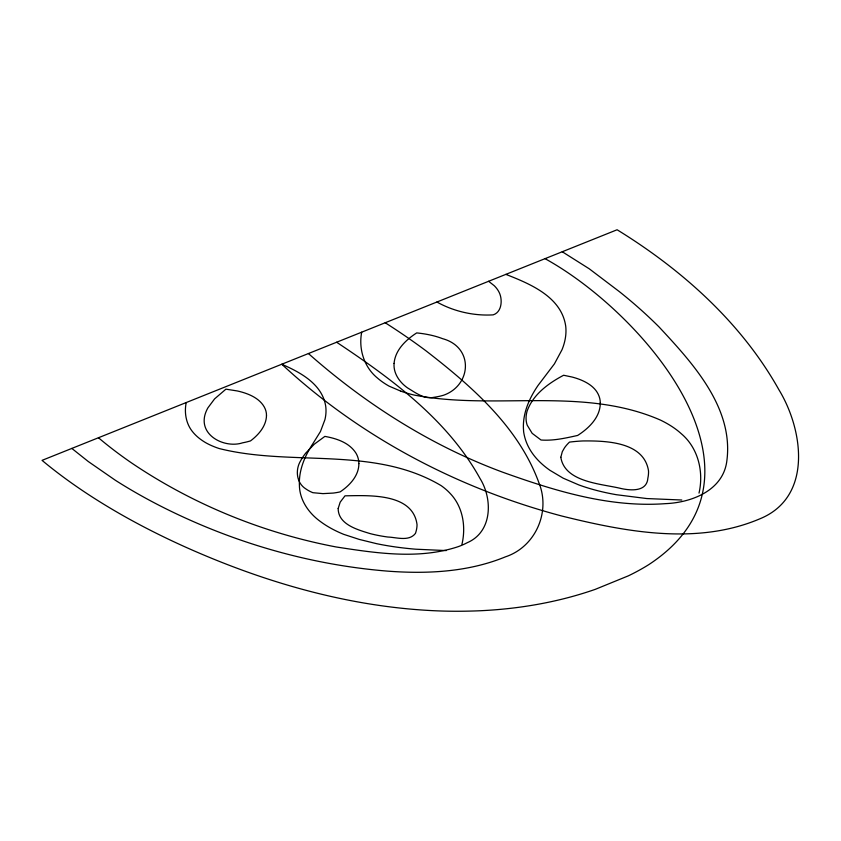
<?xml version="1.0" encoding="UTF-8"?>
<svg xmlns="http://www.w3.org/2000/svg" width="841" height="841" viewBox="0 0 841 841"><rect width="100%" height="100%" fill="white"/><g stroke="black" fill="none" stroke-linecap="round" stroke-linejoin="round"><path stroke-width="1.26" d="M361.693 332.174C358.413 348.92 364.079 367.233 377.504 378.093A198.697 84.909 -13.9 0 0 389.12 386.156L400.852 391.17M186.208 402.555C184.095 412.857 186.092 424.232 193.073 432.327A153.367 65.545 -13.9 0 0 205.856 442.776A138.607 59.238 -13.9 0 0 219.186 448.537C291.827 466.86 373.951 445.614 441.147 485.635A194.744 83.227 -13.9 0 1 450.082 493.362C462.97 506.702 466.103 526.708 461.951 544.295M699.018 493.11C703.906 471.906 698.24 447.906 681.157 433.609A231.59 98.965 -13.9 0 0 660.406 420.069C582.498 386.019 495.391 410.66 414.266 395.081A168.747 72.116 -13.9 0 1 400.852 391.17M681.788 500.017L646.813 498.555L616.369 494.708A272 116.237 -13.9 0 1 578.713 484.879L563.186 478.182L550.014 470.35A260.91 111.506 -13.9 0 1 523.638 431.79L523.417 428.279A258.187 110.339 -13.9 0 1 538.093 385.378L554.419 363.869L561.998 349.761A213.057 91.049 -13.9 0 0 565.667 325.856C561.241 296.726 530.082 283.859 505.851 274.366M446.277 550.582L415.822 549.205A284.721 121.672 -13.9 0 1 376.369 543.622L359.233 539.407L343.696 534.34A240.631 102.833 -13.9 0 1 320.526 521.609C308.71 513.178 299.491 499.953 299.396 485.015A257.041 109.845 -13.9 0 1 312.852 443.743L320.474 431.486L324.91 419.712A176.589 75.469 -13.9 0 0 325.604 405.593C321.861 383.811 300.163 372.3 281.788 364.227C360.495 437.341 458.366 488.653 561.988 516.069C625.872 531.89 697.221 545.546 760.106 518.718C812.995 496.873 803.208 429.593 778.913 389.751C741.373 322.66 682.04 269.74 617.105 229.761L42.05 460.363C66.323 480.6 92.71 498.187 120.095 513.914A1598.089 682.955 -13.9 0 0 185.987 547.302C265.84 582.981 351.664 607.707 439.454 610.944A309.204 132.142 -13.9 0 0 478.518 610.818C508.773 609.525 538.934 605.299 568.243 597.594A161.104 68.846 -13.9 0 0 595.323 589.331L628.374 575.833A132.479 56.62 -13.9 0 0 648.8 564.616C785.284 475.102 641.546 311.675 545.021 258.66M562.261 251.753L589.257 268.805L619.228 291.522A1641.453 701.489 -13.9 0 1 659.123 327.023C692.942 363.365 734.582 408.526 726.656 462.277C722.219 490.934 691.102 502.634 665.536 503.643C609.546 507.827 554.65 490.829 502.571 472.158C430.97 445.635 365.488 404.016 308.426 353.546M436.91 302.014C453.73 311.464 474.03 316.048 493.141 314.86C501.457 312.316 502.519 301.067 499.88 294.066A110.329 47.149 -13.9 0 0 494.203 285.667L488.61 281.283M336.631 342.234C391.443 378.713 447.559 419.691 480.022 478.487C492.837 499.091 492.458 531.911 467.207 542.718A35.08 14.991 -13.9 0 1 457.956 546.745C418.576 559.738 376.074 553.115 336.095 546.955C263.254 533.099 193.073 504.526 131.627 462.981A1271.771 543.507 -13.9 0 1 98.46 437.74M71.821 448.421L88.263 461.509L115.322 480.243A1273.432 544.211 -13.9 0 0 165.645 508.616C234.828 543.023 310.434 564.879 387.512 571.123C427.102 574.109 468.248 572.111 505.367 556.868C535.465 546.944 550.802 512.011 538.934 482.839C518.634 426.986 471.612 386.114 425.861 350.729A1859.377 794.619 -13.9 0 0 385.199 322.755M560.821 457.283C564.679 481.914 600.138 483.691 619.397 488.116C629.184 490.545 646.897 492.605 647.875 478.098A132.447 56.599 -13.9 0 0 648.506 470.781C643.922 441.735 606.035 440.705 582.918 440.947A86.129 36.804 -13.9 0 0 569.494 442.103A61.877 26.449 -13.9 0 0 564.479 447.864L562.303 451.68L560.821 457.283M394.072 363.438C393.273 373.425 399.664 382.371 407.517 387.88C415.422 392.589 424.148 399.528 433.872 397.32A28.52 12.194 -13.9 0 0 443.743 395.175C471.79 385.073 473.882 347.06 442.492 338.639A110.802 47.348 -13.9 0 0 416.694 332.91C405.961 339.817 395.196 349.972 394.072 363.438M600.295 402.744C600.453 417.115 588.91 428.237 577.651 435.449C565.646 438.098 553.399 440.936 541.026 440.011L532.174 433.346L527.212 425.189A115.732 49.461 -13.9 0 1 527.139 411.028C533.11 394.366 548.542 383.233 563.628 375.254L572.017 377.02A101.141 43.227 -13.9 0 1 592.947 387.28C597.299 391.212 600.232 396.815 600.295 402.744M358.886 463.601C358.907 475.775 349.614 485.541 340.09 491.901A34.124 14.581 -13.9 0 1 333.194 493.078L322.955 493.625L312.863 492.689A78.907 33.724 -13.9 0 1 305.819 488.884C296.337 483.007 295.117 469.762 300.636 460.763A114.702 49.02 -13.9 0 1 305.672 453.173L314.324 444.164L324.868 436.395C336.463 438.455 349.225 442.587 355.89 453.036A108.5 46.371 -13.9 0 1 358.739 461.635L358.886 463.601M338.177 508.49C338.124 524.511 357.667 529.756 370.019 533.572A153.157 65.451 -13.9 0 0 387.869 537.031C396.5 537.315 408.999 541.762 415.443 533.415A118.266 50.544 -13.9 0 0 417.031 524.595C412.931 492.837 368.705 495.454 344.999 495.833L340.174 502.182L338.177 508.49M266.492 415.538C266.229 426.135 258.565 434.808 250.534 440.894A31.443 13.435 -13.9 0 1 242.597 442.818C225.945 448.327 201.167 436.963 204.458 417.178A100.689 43.028 -13.9 0 1 207.906 407.853L214.602 398.876L225.914 389.162L237.246 390.949A92.773 39.653 -13.9 0 1 254.634 397.457C260.994 401.252 266.65 407.748 266.492 415.538"/></g></svg>
